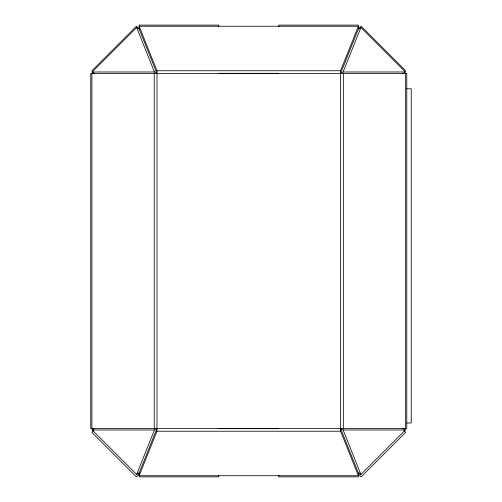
<?xml version="1.0" encoding="UTF-8"?>
<svg xmlns="http://www.w3.org/2000/svg" width="502" height="502" viewBox="0 0 502 502"><rect width="100%" height="100%" fill="white"/><g stroke="black" fill="none" stroke-linecap="round" stroke-linejoin="round"><path stroke-width="0.75" d="M94.658 428.47L92.123 429.988L136.632 474.497L154.44 429.988L156.975 428.47L139.167 472.978L139.167 476.869L218.728 476.869L218.728 475.312M156.975 431.224L139.167 475.733L358.378 475.733L340.576 431.224L340.576 70.751L358.378 26.242L139.167 26.242L156.975 70.751L156.975 431.224L340.576 431.224M278.817 26.656L278.817 25.1L358.378 25.1L358.378 28.997L340.576 73.505L343.111 71.981L360.913 27.472L405.421 71.981L402.886 73.505M91.904 70.751L136.418 26.242L139.167 28.997L156.975 73.505L154.44 71.981L92.123 71.981L136.632 27.472L139.167 28.997L139.167 25.1L218.728 25.1L218.728 26.656M93.56 430.741L91.904 432.391L136.418 476.9L139.167 474.145L138.069 473.047M359.476 473.047L358.378 474.145L361.133 476.9L405.641 432.391L403.991 430.741M405.421 429.988L343.111 429.988L340.576 428.47L358.378 472.978L360.913 474.497L405.421 429.988L402.886 428.47M360.913 27.472L358.378 28.997L361.133 26.242L405.641 70.751M136.632 474.497L139.167 472.978M156.975 70.751L340.576 70.751M343.111 71.981L405.421 71.981M218.728 73.317L278.817 73.317M406.783 88.804L411.232 88.804L411.232 422.998L406.783 422.998M218.728 428.652L278.817 428.652M92.123 429.988L154.44 429.988M92.123 71.981L94.658 73.505M343.111 429.988L360.913 474.497M136.632 27.472L154.44 71.981M405.641 73.505L405.641 428.47M358.378 472.978L358.378 476.869L278.817 476.869L278.817 475.312M343.33 73.505L343.33 428.47M154.221 73.505L154.221 428.47M91.904 73.505L91.904 428.47M406.783 73.505L90.768 73.505L90.768 428.47L406.783 428.47L406.783 73.505"/></g></svg>
